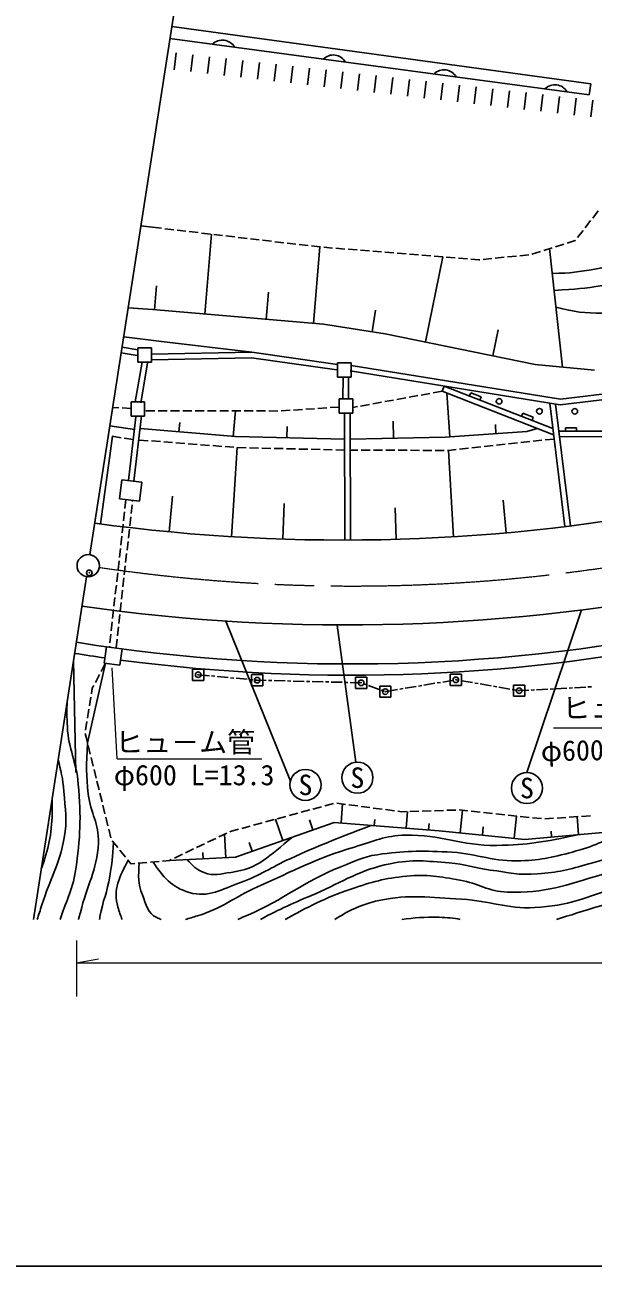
# Model space of a CAD drawing. Units: millimetres, scale not verified. Extents: x 40000 to 680000, y 20000 to 380000.
# Drawn here: x 271598 to 322424, y 205000 to 316056 of the extents above; entities that cross this region are included whole.
import ezdxf
from ezdxf.enums import TextEntityAlignment as Align

# ---------------------------------------------------------------- set-up
doc = ezdxf.new("R2010")
doc.units = ezdxf.units.MM
doc.header["$LTSCALE"] = 1000
doc.header["$PDMODE"] = 32
doc.header["$PDSIZE"] = 500
doc.linetypes.add('CHAIN', pattern=[18.5, 12, -1.5, 3.5, -1.5])
for name, color, linetype, lineweight in [('M-BGD', 7, 'Continuous', 25), ('M-BMK', 2, 'CHAIN', 13), ('M-BMK-SRVR', 3, 'Continuous', 25), ('M-STR-HTXT', 7, 'Continuous', 13), ('M-TTL-BAND', 7, 'Continuous', 25)]:
    doc.layers.add(name, color=color, linetype=linetype, lineweight=lineweight)
doc.layers.add('M-OTRS', color=6, linetype='Continuous')
doc.styles.add('ＭＳ ゴシック', font='')
doc.styles.get('ＭＳ ゴシック').set_extended_font_data('MS Gothic')

msp = doc.modelspace()

# ---------------------------------------------------------------- linework, layer by layer
at = {"layer": 'M-BGD'}
for p, q in [((277425, 268659), (286335, 326151)), ((322204, 310782), (284749, 315915)), ((322073, 309790), (284580, 314825)), ((284954, 312043), (285124, 313543)), ((286445, 311874), (286615, 313374)), ((287935, 311705), (288105, 313205)), ((289426, 311536), (289596, 313036)), ((290916, 311367), (291086, 312867)), ((292406, 311198), (292577, 312698)), ((293897, 311029), (294067, 312529)), ((295387, 310860), (295557, 312360)), ((296878, 310691), (297048, 312191)), ((298368, 310522), (298538, 312022)), ((299859, 310353), (300029, 311853)), ((301349, 310184), (301519, 311684)), ((302840, 310015), (303010, 311515)), ((304330, 309846), (304500, 311346)), ((305821, 309677), (305991, 311177)), ((307311, 309508), (307481, 311008)), ((308801, 309339), (308972, 310839)), ((310292, 309170), (310462, 310670)), ((311782, 309001), (311952, 310501)), ((313273, 308832), (313443, 310332)), ((314763, 308663), (314933, 310163)), ((316254, 308494), (316424, 309994)), ((322073, 309790), (322204, 310782)), ((317744, 308325), (317914, 309825)), ((319235, 308156), (319405, 309656)), ((320725, 307987), (320895, 309487)), ((322215, 307818), (322386, 309318)), ((322873, 299403), (322380, 298773)), ((281983, 298069), (283023, 297964)), ((282732, 297981), (281983, 298069)), ((283824, 297852), (283030, 297946)), ((284917, 297723), (284122, 297817)), ((286009, 297594), (285214, 297688)), ((321518, 297670), (321025, 297039)), ((322195, 298536), (321702, 297906)), ((287101, 297465), (286307, 297559)), ((288194, 297336), (287399, 297430)), ((287682, 290177), (288296, 297332)), ((289286, 297207), (288492, 297301)), ((290379, 297078), (289584, 297172)), ((291471, 296949), (290677, 297043)), ((292563, 296820), (291769, 296914)), ((293656, 296692), (292861, 296785)), ((294748, 296563), (293954, 296656)), ((295841, 296434), (295046, 296527)), ((320810, 296764), (320094, 296537)), ((320840, 296803), (320810, 296764)), ((296933, 296305), (296139, 296399)), ((297987, 296180), (297231, 296270)), ((297400, 289343), (297987, 296180)), ((298026, 296177), (297987, 296180)), ((299122, 296089), (298325, 296153)), ((300219, 296000), (299421, 296065)), ((301315, 295912), (300518, 295976)), ((302411, 295823), (301614, 295888)), ((303508, 295735), (302710, 295799)), ((304604, 295647), (303807, 295711)), ((305701, 295558), (304903, 295622)), ((306797, 295470), (306000, 295534)), ((307894, 295381), (307096, 295445)), ((316658, 295474), (315862, 295395)), ((317712, 295779), (316950, 295536)), ((318760, 296112), (317998, 295870)), ((319675, 285436), (318530, 296039)), ((319808, 296446), (319046, 296203)), ((307429, 287682), (308993, 295299)), ((308990, 295293), (308193, 295357)), ((310086, 295204), (309289, 295269)), ((311183, 295116), (310386, 295180)), ((312203, 295033), (311482, 295092)), ((312279, 295041), (312203, 295033)), ((313374, 295149), (312578, 295070)), ((314469, 295257), (313672, 295179)), ((315563, 295365), (314767, 295287)), ((283183, 290563), (283368, 292717)), ((293191, 289704), (293401, 292140)), ((283035, 290576), (280847, 290743)), ((298310, 289265), (283035, 290576)), ((302670, 288598), (302966, 290533)), ((303819, 288423), (298310, 289265)), ((313441, 286448), (313920, 288783)), ((280446, 288153), (283808, 287724)), ((283808, 287724), (291890, 286760)), ((317241, 285667), (303819, 288423)), ((280223, 286713), (281635, 286479)), ((281717, 286973), (280299, 287207)), ((281713, 285879), (281717, 287156)), ((282927, 287152), (281717, 287156)), ((282923, 285875), (282927, 287152)), ((291890, 286760), (282925, 286585)), ((299566, 285675), (291890, 286760)), ((281465, 282331), (282079, 285878)), ((281713, 285879), (282923, 285875)), ((281957, 282245), (282571, 285793)), ((282935, 286085), (291859, 286259)), ((291859, 286259), (299496, 285180)), ((299562, 284542), (299566, 285819)), ((300776, 285814), (299566, 285819)), ((300772, 284537), (300776, 285814)), ((319490, 282570), (300775, 285589)), ((322551, 285163), (317241, 285667)), ((299562, 284542), (300772, 284537)), ((300048, 282602), (300055, 284540)), ((300548, 282600), (300555, 284538)), ((300696, 285095), (319481, 282065)), ((308910, 283275), (308123, 283132)), ((308910, 283275), (309092, 283741)), ((318890, 279379), (308910, 283275)), ((318822, 279943), (309092, 283741)), ((319481, 282065), (329324, 283261)), ((329180, 283747), (319490, 282570)), ((281099, 281055), (281104, 282332)), ((282314, 282328), (281104, 282332)), ((282309, 281051), (282314, 282328)), ((299709, 281326), (299714, 282603)), ((300924, 282599), (299714, 282603)), ((300919, 281322), (300924, 282599)), ((302417, 282094), (301630, 281951)), ((303499, 282291), (302712, 282148)), ((304581, 282488), (303794, 282345)), ((305663, 282685), (304876, 282541)), ((306746, 282881), (305959, 282738)), ((307828, 283078), (307041, 282935)), ((309601, 279192), (309333, 283110)), ((311478, 283131), (311369, 282852)), ((312410, 282768), (311478, 283131)), ((312301, 282488), (312410, 282768)), ((319891, 271161), (318545, 282216)), ((320387, 271222), (319058, 282133)), ((280004, 281800), (279466, 281833)), ((281102, 281731), (280303, 281781)), ((280859, 275286), (281521, 280978)), ((281099, 281055), (282309, 281051)), ((281356, 275228), (282034, 281061)), ((283223, 281522), (282423, 281523)), ((284323, 281521), (283523, 281522)), ((285423, 281519), (284623, 281520)), ((286523, 281518), (285723, 281519)), ((287623, 281516), (286823, 281517)), ((288723, 281515), (287923, 281516)), ((289823, 281513), (289023, 281514)), ((290923, 281511), (290123, 281513)), ((290233, 279237), (290429, 281512)), ((292023, 281510), (291223, 281511)), ((293123, 281508), (292323, 281509)), ((294223, 281507), (293423, 281508)), ((295320, 281568), (294522, 281516)), ((296418, 281641), (295620, 281588)), ((297516, 281714), (296717, 281661)), ((298613, 281786), (297815, 281733)), ((299711, 281859), (298913, 281806)), ((299709, 281326), (300919, 281322)), ((300229, 269958), (300183, 281321)), ((300729, 269960), (300683, 281323)), ((301334, 281897), (300921, 281822)), ((316136, 281313), (316027, 281034)), ((317068, 280949), (316136, 281313)), ((281391, 279855), (279210, 280182)), ((290450, 279218), (281905, 279954)), ((285384, 279654), (285456, 280491)), ((295040, 279116), (295063, 280130)), ((304557, 279071), (304526, 280593)), ((313733, 279475), (313677, 280292)), ((317430, 279949), (316489, 279663)), ((316958, 280670), (317068, 280949)), ((320939, 280012), (319939, 280012)), ((319939, 280012), (319939, 279712)), ((320939, 279712), (320939, 280012)), ((278377, 271399), (279424, 279246)), ((279113, 279298), (279075, 279305)), ((280199, 279121), (279410, 279250)), ((281285, 278943), (280495, 279072)), ((282622, 278848), (281825, 278909)), ((283719, 278764), (282922, 278825)), ((300192, 279001), (290450, 279218)), ((309185, 279164), (300692, 278994)), ((316489, 279663), (309185, 279164)), ((316749, 278767), (315953, 278682)), ((317842, 278885), (317047, 278799)), ((318936, 279002), (318141, 278917)), ((332939, 279720), (319353, 279711)), ((333384, 279220), (319414, 279211)), ((284816, 278681), (284018, 278741)), ((285913, 278597), (285115, 278658)), ((287010, 278513), (286212, 278574)), ((288107, 278430), (287309, 278491)), ((289203, 278346), (288406, 278407)), ((290300, 278262), (289502, 278323)), ((290087, 270263), (290573, 278242)), ((291399, 278221), (290599, 278241)), ((292499, 278194), (291699, 278214)), ((293598, 278167), (292799, 278187)), ((294698, 278139), (293898, 278159)), ((295798, 278112), (294998, 278132)), ((296897, 278085), (296098, 278105)), ((297997, 278058), (297197, 278078)), ((299097, 278031), (298297, 278050)), ((300196, 278003), (299397, 278023)), ((301390, 277991), (300696, 277991)), ((302490, 277990), (301690, 277991)), ((303590, 277990), (302790, 277990)), ((304690, 277989), (303890, 277990)), ((305790, 277989), (304990, 277989)), ((306890, 277988), (306090, 277989)), ((307990, 277988), (307190, 277988)), ((309090, 277987), (308290, 277988)), ((309481, 277987), (309390, 277987)), ((310186, 278063), (309481, 277987)), ((309947, 270257), (309481, 277987)), ((311280, 278180), (310485, 278095)), ((312374, 278298), (311578, 278212)), ((313467, 278415), (312672, 278330)), ((314561, 278532), (313766, 278447)), ((315655, 278650), (314859, 278564)), ((280066, 273647), (280265, 275355)), ((282056, 275147), (280265, 275355)), ((281858, 273439), (282056, 275147)), ((280066, 273647), (281858, 273439)), ((280640, 273580), (280551, 272785)), ((281227, 273424), (281236, 273511)), ((284509, 270698), (284814, 273899)), ((294677, 270047), (294781, 273232)), ((314631, 270607), (314370, 273528)), ((280518, 272487), (280428, 271692)), ((281104, 272331), (281193, 273126)), ((304801, 270027), (304719, 272837)), ((280395, 271394), (280305, 270599)), ((280981, 271238), (281070, 272033)), ((280272, 270301), (280183, 269506)), ((280858, 270144), (280947, 270939)), ((280149, 269208), (280060, 268413)), ((280735, 269051), (280825, 269846)), ((280026, 268115), (279937, 267320)), ((280490, 266865), (280579, 267660)), ((280612, 267958), (280702, 268753)), ((277118, 266682), (272367, 236025)), ((279903, 267022), (279814, 266227)), ((280367, 265772), (280456, 266567)), ((279781, 265928), (279691, 265133)), ((280244, 264679), (280333, 265474)), ((279658, 264835), (279569, 264040)), ((280121, 263586), (280211, 264381)), ((279535, 263742), (279446, 262947)), ((279998, 262493), (280088, 263288)), ((321383, 263729), (316502, 249168)), ((279412, 262649), (279323, 261854)), ((279876, 261399), (279965, 262194)), ((289573, 262706), (295344, 248403)), ((299516, 262362), (301214, 250091)), ((279289, 261556), (279200, 260761)), ((279753, 260306), (279842, 261101)), ((278903, 260409), (278705, 258960)), ((279167, 260463), (279157, 260373)), ((280303, 260218), (280105, 258769)), ((275953, 259161), (276148, 249159)), ((278808, 258946), (277197, 251832)), ((278418, 258203), (278790, 258911)), ((280105, 258769), (278705, 258960)), ((277906, 257229), (278278, 257937)), ((286596, 258411), (286596, 257411)), ((287596, 258411), (286596, 258411)), ((288100, 257819), (287105, 257911)), ((287596, 257411), (287596, 258411)), ((288598, 257773), (288300, 257800)), ((289793, 257662), (288798, 257754)), ((291873, 257924), (291873, 256924)), ((292873, 257924), (291873, 257924)), ((292873, 256924), (292873, 257924)), ((301170, 257691), (301170, 256691)), ((302170, 257691), (301170, 257691)), ((302170, 256691), (302170, 257691)), ((309644, 257958), (309644, 256958)), ((310644, 257958), (309644, 257958)), ((310644, 256958), (310644, 257958)), ((277547, 256204), (277628, 256699)), ((277628, 256699), (277767, 256963)), ((286596, 257411), (287596, 257411)), ((290291, 257616), (289992, 257644)), ((291486, 257506), (290490, 257598)), ((291984, 257460), (291685, 257487)), ((291873, 256924), (292873, 256924)), ((292373, 257424), (292183, 257441)), ((293182, 257403), (292373, 257424)), ((293682, 257391), (293382, 257398)), ((294881, 257361), (293882, 257386)), ((295381, 257348), (295081, 257356)), ((296581, 257318), (295581, 257343)), ((297081, 257306), (296781, 257313)), ((298280, 257276), (297281, 257301)), ((298780, 257263), (298480, 257271)), ((299980, 257233), (298980, 257258)), ((300480, 257221), (300180, 257228)), ((301670, 257191), (300680, 257216)), ((301170, 256691), (302170, 256691)), ((301679, 257188), (301670, 257191)), ((302149, 257017), (301867, 257119)), ((303276, 256606), (302337, 256948)), ((303332, 256904), (303332, 255904)), ((304332, 256904), (303332, 256904)), ((304926, 256587), (303939, 256422)), ((304332, 255904), (304332, 256904)), ((305419, 256669), (305123, 256620)), ((306602, 256866), (305616, 256702)), ((307096, 256949), (306800, 256899)), ((308279, 257146), (307293, 256982)), ((308772, 257229), (308476, 257179)), ((309956, 257426), (308970, 257262)), ((309644, 256958), (310644, 256958)), ((310449, 257405), (310153, 257456)), ((311632, 257203), (310646, 257372)), ((312125, 257119), (311829, 257169)), ((313307, 256916), (312322, 257085)), ((313800, 256832), (313504, 256882)), ((314983, 256629), (313997, 256798)), ((315476, 256545), (315180, 256595)), ((315305, 256988), (315305, 255988)), ((316305, 256988), (315305, 256988)), ((316305, 255988), (316305, 256988)), ((317169, 256561), (316869, 256545)), ((318367, 256625), (317369, 256571)), ((318867, 256651), (318567, 256635)), ((320065, 256715), (319066, 256662)), ((320564, 256741), (320265, 256725)), ((321763, 256805), (320764, 256752)), ((322262, 256832), (321962, 256816)), ((277370, 255118), (277499, 255908)), ((303332, 255904), (304332, 255904)), ((303746, 256435), (303464, 256538)), ((315305, 255988), (316305, 255988)), ((315805, 256488), (315673, 256511)), ((316670, 256534), (315805, 256488)), ((277193, 254033), (277322, 254822)), ((277016, 252947), (277145, 253737)), ((277188, 251875), (276997, 252652)), ((277452, 250807), (277260, 251584)), ((277715, 249739), (277523, 250516)), ((277978, 248671), (277786, 249448)), ((278241, 247603), (278050, 248380)), ((278504, 246535), (278313, 247312)), ((278767, 245467), (278576, 246244)), ((296010, 245531), (295238, 245321)), ((297072, 245819), (296300, 245609)), ((298133, 246107), (297361, 245897)), ((299195, 246395), (298423, 246185)), ((300281, 246317), (299488, 246422)), ((299875, 244653), (300011, 246352)), ((301372, 246173), (300578, 246278)), ((302462, 246030), (301669, 246134)), ((303553, 245886), (302760, 245990)), ((304643, 245742), (303850, 245847)), ((305328, 245652), (304941, 245703)), ((305737, 245665), (305328, 245652)), ((305692, 244188), (305811, 245668)), ((306837, 245701), (306037, 245675)), ((307936, 245738), (307136, 245711)), ((309035, 245774), (308236, 245748)), ((310135, 245810), (309335, 245784)), ((311230, 245732), (310434, 245816)), ((310522, 243763), (310725, 245785)), ((312324, 245616), (311528, 245700)), ((313418, 245500), (312622, 245584)), ((314512, 245384), (313716, 245468)), ((279030, 244399), (278839, 245176)), ((299263, 244702), (290425, 241585)), ((291764, 244378), (290992, 244168)), ((292825, 244666), (292053, 244457)), ((293887, 244954), (293115, 244745)), ((294672, 243083), (294001, 244985)), ((294949, 245242), (294176, 245033)), ((297365, 244033), (297050, 244925)), ((308642, 243952), (299263, 244702)), ((302846, 244415), (302890, 244965)), ((307701, 244027), (307747, 244604)), ((315605, 245268), (314810, 245352)), ((315356, 243279), (315555, 245273)), ((316699, 245152), (315904, 245236)), ((317793, 245036), (316998, 245120)), ((318890, 245076), (318092, 245025)), ((319988, 245146), (319190, 245095)), ((321086, 245216), (320287, 245165)), ((321124, 243614), (320981, 245209)), ((322184, 245286), (321385, 245235)), ((279293, 243331), (279102, 244108)), ((288670, 243269), (287947, 242925)), ((289663, 243742), (288940, 243398)), ((289564, 241543), (289460, 243659)), ((289982, 243894), (289933, 243871)), ((290702, 244090), (289982, 243894)), ((316317, 243183), (308642, 243952)), ((312513, 243564), (312588, 244315)), ((326304, 244078), (316317, 243183)), ((318709, 243397), (318663, 243913)), ((279918, 242442), (279417, 243065)), ((280608, 241584), (280106, 242208)), ((286684, 242323), (285961, 241978)), ((287677, 242796), (286954, 242452)), ((291932, 242116), (291660, 242889)), ((281077, 241001), (280796, 241351)), ((281427, 241031), (281077, 241001)), ((282523, 241125), (281726, 241057)), ((283619, 241218), (282822, 241150)), ((284529, 241296), (283918, 241244)), ((290425, 241585), (284529, 241296)), ((284698, 241376), (284529, 241296)), ((285691, 241849), (284968, 241505)), ((287541, 241443), (287513, 242016))]:
    msp.add_line(p, q, dxfattribs=at)
for centre, radius in [((314011, 282372), 250), ((317619, 281483), 250), ((320781, 281479), 250), ((301339, 248704), 1392), ((296693, 248055), 1392), ((316502, 247776), 1392)]:
    msp.add_circle(centre, radius, dxfattribs=at)
for centre, radius, start, end in [((289266, 313439), 1250, 29.22255, 135.48276), ((299177, 312108), 1250, 29.22255, 135.48276), ((309088, 310777), 1250, 29.22255, 135.48276), ((318999, 309446), 1250, 29.22255, 135.48276), ((300067, 433961), 164002, 262.21782, 281.35359), ((300320, 428469), 166103, 261.82845, 281.68353), ((300738, 414867), 155994, 260.953, 282.15681), ((300738, 414867), 156994, 262.47101, 282.18494), ((300738, 414867), 156994, 260.95451, 261.95537)]:
    msp.add_arc(centre, radius, start, end, dxfattribs=at)
for points, knots in [([(318770, 293811), (320489, 293838), (321106, 293951), (322579, 294209), (325910, 294794), (327599, 295904), (330610, 297445), (333075, 298706), (334095, 300032), (336544, 301326), (338203, 302203), (339132, 302759), (340939, 303268), (345271, 304489), (347809, 304768), (352270, 305369), (355434, 305795), (357219, 306153), (360411, 306097), (362221, 306066), (363204, 305598), (365014, 305562), (368055, 305502), (369702, 306306), (372719, 306690), (374754, 306950), (375924, 306896), (377937, 307290), (380438, 307780), (381804, 308280), (384163, 309248), (386146, 310062), (387201, 310677), (388996, 311849), (390992, 313152), (391797, 314321), (393804, 315607), (396172, 317125), (397723, 317584), (400261, 318797), (403222, 320213), (404893, 320983), (407884, 322335), (409886, 323239), (411012, 323733), (413028, 324605), (415260, 325571), (416404, 326427), (418755, 327049), (420574, 327531), (421650, 327575), (423526, 327728), (425861, 327918), (426732, 327844), (429525, 327703)], [0, 0, 0, 0, 1, 1, 1, 2, 2, 2, 3, 3, 3, 4, 4, 4, 5, 5, 5, 6, 6, 6, 7, 7, 7, 8, 8, 8, 9, 9, 9, 10, 10, 10, 11, 11, 11, 12, 12, 12, 13, 13, 13, 14, 14, 14, 15, 15, 15, 16, 16, 16, 17, 17, 17, 18, 18, 18, 18]), ([(319095, 290808), (320828, 290330), (321621, 290261), (323262, 290273), (326261, 290294), (327803, 291500), (330532, 292743), (332511, 293645), (333323, 294673), (335146, 295860), (337623, 297472), (338898, 298578), (341534, 299915), (343429, 300877), (344486, 301519), (346551, 302023), (348996, 302620), (350466, 302320), (352977, 302498), (356826, 302771), (358980, 303381), (362833, 303172), (364929, 303059), (366065, 302469), (368164, 302500), (371698, 302552), (373354, 304579), (376865, 304986), (378905, 305222), (380176, 304251), (382122, 304908), (383894, 305506), (384641, 306382), (386270, 307301), (387347, 307910), (388012, 308149), (389037, 308841), (392085, 310897), (392945, 313143), (396035, 315134), (398082, 316452), (399306, 317079), (401512, 318107), (405026, 319745), (406527, 320013), (410955, 321165)], [0, 0, 0, 0, 1, 1, 1, 2, 2, 2, 3, 3, 3, 4, 4, 4, 5, 5, 5, 6, 6, 6, 7, 7, 7, 8, 8, 8, 9, 9, 9, 10, 10, 10, 11, 11, 11, 12, 12, 12, 13, 13, 13, 14, 14, 14, 15, 15, 15, 15]), ([(387037, 308833), (385822, 307959), (385289, 307699), (384074, 307162), (381677, 306102), (380037, 306519), (377455, 306073), (373861, 305452), (371906, 304644), (368267, 304415), (365875, 304265), (364532, 304609), (362136, 304645), (359923, 304678), (358680, 304738), (356471, 304623), (354011, 304494), (352612, 304493), (350194, 304027), (346975, 303407), (345132, 303057), (342094, 301826), (338069, 300196), (336277, 298347), (332453, 296290), (330289, 295127), (329132, 294323), (326822, 293487), (325481, 293001), (324656, 292963), (323249, 292732), (321578, 292457), (320977, 292428), (318935, 292286)], [0, 0, 0, 0, 1, 1, 1, 2, 2, 2, 3, 3, 3, 4, 4, 4, 5, 5, 5, 6, 6, 6, 7, 7, 7, 8, 8, 8, 9, 9, 9, 10, 10, 10, 11, 11, 11, 11]), ([(275393, 255552), (275342, 254716), (275354, 254197), (275402, 253240), (275504, 251212), (276208, 250158), (276381, 248135), (276640, 245111), (276574, 243372), (276128, 240370), (275861, 238577), (275192, 237467), (274759, 236025)], [0, 0, 0, 0, 1, 1, 1, 2, 2, 2, 3, 3, 3, 4, 4, 4, 4]), ([(294866, 236025), (296985, 237150), (298331, 237917), (300760, 238741), (302653, 239384), (303757, 239699), (305746, 239890), (307605, 240069), (308675, 239860), (310515, 239537), (312195, 239241), (313045, 238521), (314750, 238465), (318119, 238355), (320005, 239080), (323231, 240055), (326681, 241098), (328686, 241603), (331877, 243280), (336152, 245526), (338596, 247079), (341719, 250763), (343435, 252787), (344133, 253693), (345618, 256327)], [0, 0, 0, 0, 1, 1, 1, 2, 2, 2, 3, 3, 3, 4, 4, 4, 5, 5, 5, 6, 6, 6, 7, 7, 7, 8, 8, 8, 8]), ([(299312, 236025), (300483, 236743), (301586, 237360), (303257, 237713), (306094, 238313), (307784, 237977), (310680, 237822), (313238, 237686), (314638, 236958), (317197, 237083), (320204, 237229), (321820, 237993), (324676, 238946), (327097, 239753), (328389, 240396), (330676, 241526), (332892, 242622), (334118, 243283), (336199, 244617), (338493, 246087), (339889, 246811), (341863, 248690), (344309, 251018), (344983, 252415), (346851, 255750)], [0, 0, 0, 0, 1, 1, 1, 2, 2, 2, 3, 3, 3, 4, 4, 4, 5, 5, 5, 6, 6, 6, 7, 7, 7, 8, 8, 8, 8]), ([(348088, 255172), (345300, 251285), (344336, 249731), (341108, 247090), (338639, 245071), (336915, 244409), (334247, 242661), (332232, 241341), (331276, 240304), (329109, 239251), (326890, 238173), (325490, 237928), (323118, 237252), (321556, 236807), (320360, 236369), (319133, 236025)], [0, 0, 0, 0, 1, 1, 1, 2, 2, 2, 3, 3, 3, 4, 4, 4, 5, 5, 5, 5]), ([(277197, 251832), (277104, 249712), (277068, 249013), (277271, 247224), (277468, 245494), (278258, 244599), (278177, 242860), (278059, 240357), (277147, 239088), (276569, 236650), (276517, 236431), (276456, 236224), (276390, 236025)], [0, 0, 0, 0, 1, 1, 1, 2, 2, 2, 3, 3, 3, 4, 4, 4, 4]), ([(272696, 236025), (272832, 236421), (272975, 236843), (273123, 237318), (273858, 239672), (274681, 240881), (275119, 243308), (275409, 244912), (275206, 245855), (275092, 247481), (275012, 248604), (274796, 249431), (274577, 250288)], [0, 0, 0, 0, 1, 1, 1, 2, 2, 2, 3, 3, 3, 4, 4, 4, 4]), ([(274033, 246779), (274055, 246402), (274060, 245998), (274047, 245552), (273988, 243542), (273706, 242383), (273063, 240515)], [0, 0, 0, 0, 1, 1, 1, 2, 2, 2, 2]), ([(333241, 246337), (330986, 244787), (330237, 244294), (328155, 243270), (325865, 242143), (324489, 241681), (322033, 240988), (320281, 240493), (319274, 240227), (317459, 240088), (315797, 239961), (314858, 240218), (313205, 240437), (311770, 240627), (310999, 240970), (309556, 241080), (307499, 241237), (306295, 241426), (304275, 241008), (301516, 240437), (300164, 239447), (297580, 238325), (295618, 237473), (294454, 236994), (292664, 236025)], [0, 0, 0, 0, 1, 1, 1, 2, 2, 2, 3, 3, 3, 4, 4, 4, 5, 5, 5, 6, 6, 6, 7, 7, 7, 8, 8, 8, 8]), ([(283035, 241168), (283986, 239837), (284710, 238899), (286309, 238431), (288057, 237919), (289167, 238722), (290883, 239330), (292696, 239973), (293573, 240660), (295323, 241457), (298109, 242728), (299076, 243074), (302574, 244437)], [0, 0, 0, 0, 1, 1, 1, 2, 2, 2, 3, 3, 3, 4, 4, 4, 4]), ([(321172, 243618), (317873, 242920), (316701, 242702), (313796, 242644), (310591, 242581), (308845, 243634), (305640, 243561), (303806, 243520), (302825, 243019), (301066, 242500), (297554, 241464), (295745, 240414), (292400, 238924), (290279, 237980), (289266, 237022), (287045, 236344), (286656, 236225), (286297, 236112), (285953, 236025)], [0, 0, 0, 0, 1, 1, 1, 2, 2, 2, 3, 3, 3, 4, 4, 4, 5, 5, 5, 6, 6, 6, 6]), ([(295521, 243382), (293445, 241707), (292490, 240537), (290039, 240232), (289103, 240115), (288498, 239848), (287626, 240206), (286938, 240487), (286625, 240788), (286124, 241374)], [0, 0, 0, 0, 1, 1, 1, 2, 2, 2, 3, 3, 3, 3]), ([(290636, 236025), (290918, 236145), (291215, 236274), (291538, 236412), (294904, 237857), (296453, 239391), (299861, 240733), (301106, 241223), (301789, 241616), (303112, 241815), (305534, 242180), (306930, 242154), (309378, 242065), (311830, 241976), (313156, 241236), (315610, 241267), (317569, 241292), (318674, 241534), (320564, 242049), (322526, 242584), (323263, 242954), (325391, 243997)], [0, 0, 0, 0, 1, 1, 1, 2, 2, 2, 3, 3, 3, 4, 4, 4, 5, 5, 5, 6, 6, 6, 7, 7, 7, 7]), ([(278273, 236025), (278288, 236108), (278304, 236194), (278320, 236285), (278565, 237715), (278975, 238459), (279206, 239891), (279398, 241073), (279436, 241511), (279518, 242939)], [0, 0, 0, 0, 1, 1, 1, 2, 2, 2, 3, 3, 3, 3]), ([(280829, 241310), (280086, 239836), (279462, 238723), (279920, 237106), (280031, 236712), (280158, 236351), (280311, 236025)], [0, 0, 0, 0, 1, 1, 1, 2, 2, 2, 2]), ([(283799, 236025), (283670, 236068), (283539, 236120), (283404, 236183), (282551, 236583), (282447, 237339), (282107, 238218), (281705, 239261), (281761, 239842), (281809, 241064)], [0, 0, 0, 0, 1, 1, 1, 2, 2, 2, 3, 3, 3, 3]), ([(310534, 236025), (309964, 236125), (309355, 236199), (308663, 236209), (307325, 236229), (306407, 236171), (305312, 236025)], [0, 0, 0, 0, 1, 1, 1, 2, 2, 2, 2])]:
    msp.add_open_spline(points, degree=3, knots=knots, dxfattribs=at)
for p in [(287096, 257911), (292373, 257424), (310144, 257458), (301670, 257191), (303832, 256404), (315805, 256488)]:
    msp.add_point(p, dxfattribs=at)
at = {"layer": 'M-BMK'}
for start, end in [(272.08114, 281.81185), (261.56091, 262.18792), (262.18792, 262.41064), (262.41064, 272.08114)]:
    msp.add_arc((300919, 420244), 154395, start, end, dxfattribs=at)
at = {"layer": 'M-BMK-SRVR'}
msp.add_circle((277271, 267670), 1000, dxfattribs=at)
at = {"layer": 'M-OTRS'}
msp.add_point((277364, 267032), dxfattribs=at)
at = {"layer": 'M-STR-HTXT'}
for p, q in [((279867, 250393), (279400, 258535)), ((335553, 253137), (318882, 253122)), ((279867, 250393), (292807, 250393)), ((276209, 234134), (276209, 229134)), ((276209, 232134), (278178, 232481)), ((276209, 232134), (413639, 232134))]:
    msp.add_line(p, q, dxfattribs=at)
at = {"layer": 'M-TTL-BAND'}
msp.add_line((40000, 205000), (579000, 205000), dxfattribs=at)

# ---------------------------------------------------------------- texts
at = {"layer": 'M-BGD', "style": 'ＭＳ ゴシック'}
for p in [(296693, 248055), (301339, 248704), (316502, 247776)]:
    msp.add_text('S', height=1833, dxfattribs=at).set_placement(p, align=Align.MIDDLE_CENTER)
at = {"layer": 'M-STR-HTXT', "style": 'ＭＳ ゴシック'}
for s, p in [('ヒュ－ム管', (325906, 255028)), ('φ600\u3000L=20.5m', (326174, 251243))]:
    msp.add_text(s, height=1833, rotation=1.122, dxfattribs=at).set_placement(p, align=Align.MIDDLE_CENTER)
for s, p in [('ヒュ－ム管', (285940, 251877)), ('φ600 L=13.3', (286739, 248940))]:
    msp.add_text(s, height=1833, dxfattribs=at).set_placement(p, align=Align.MIDDLE_CENTER)

doc.saveas('drawing.dxf')
